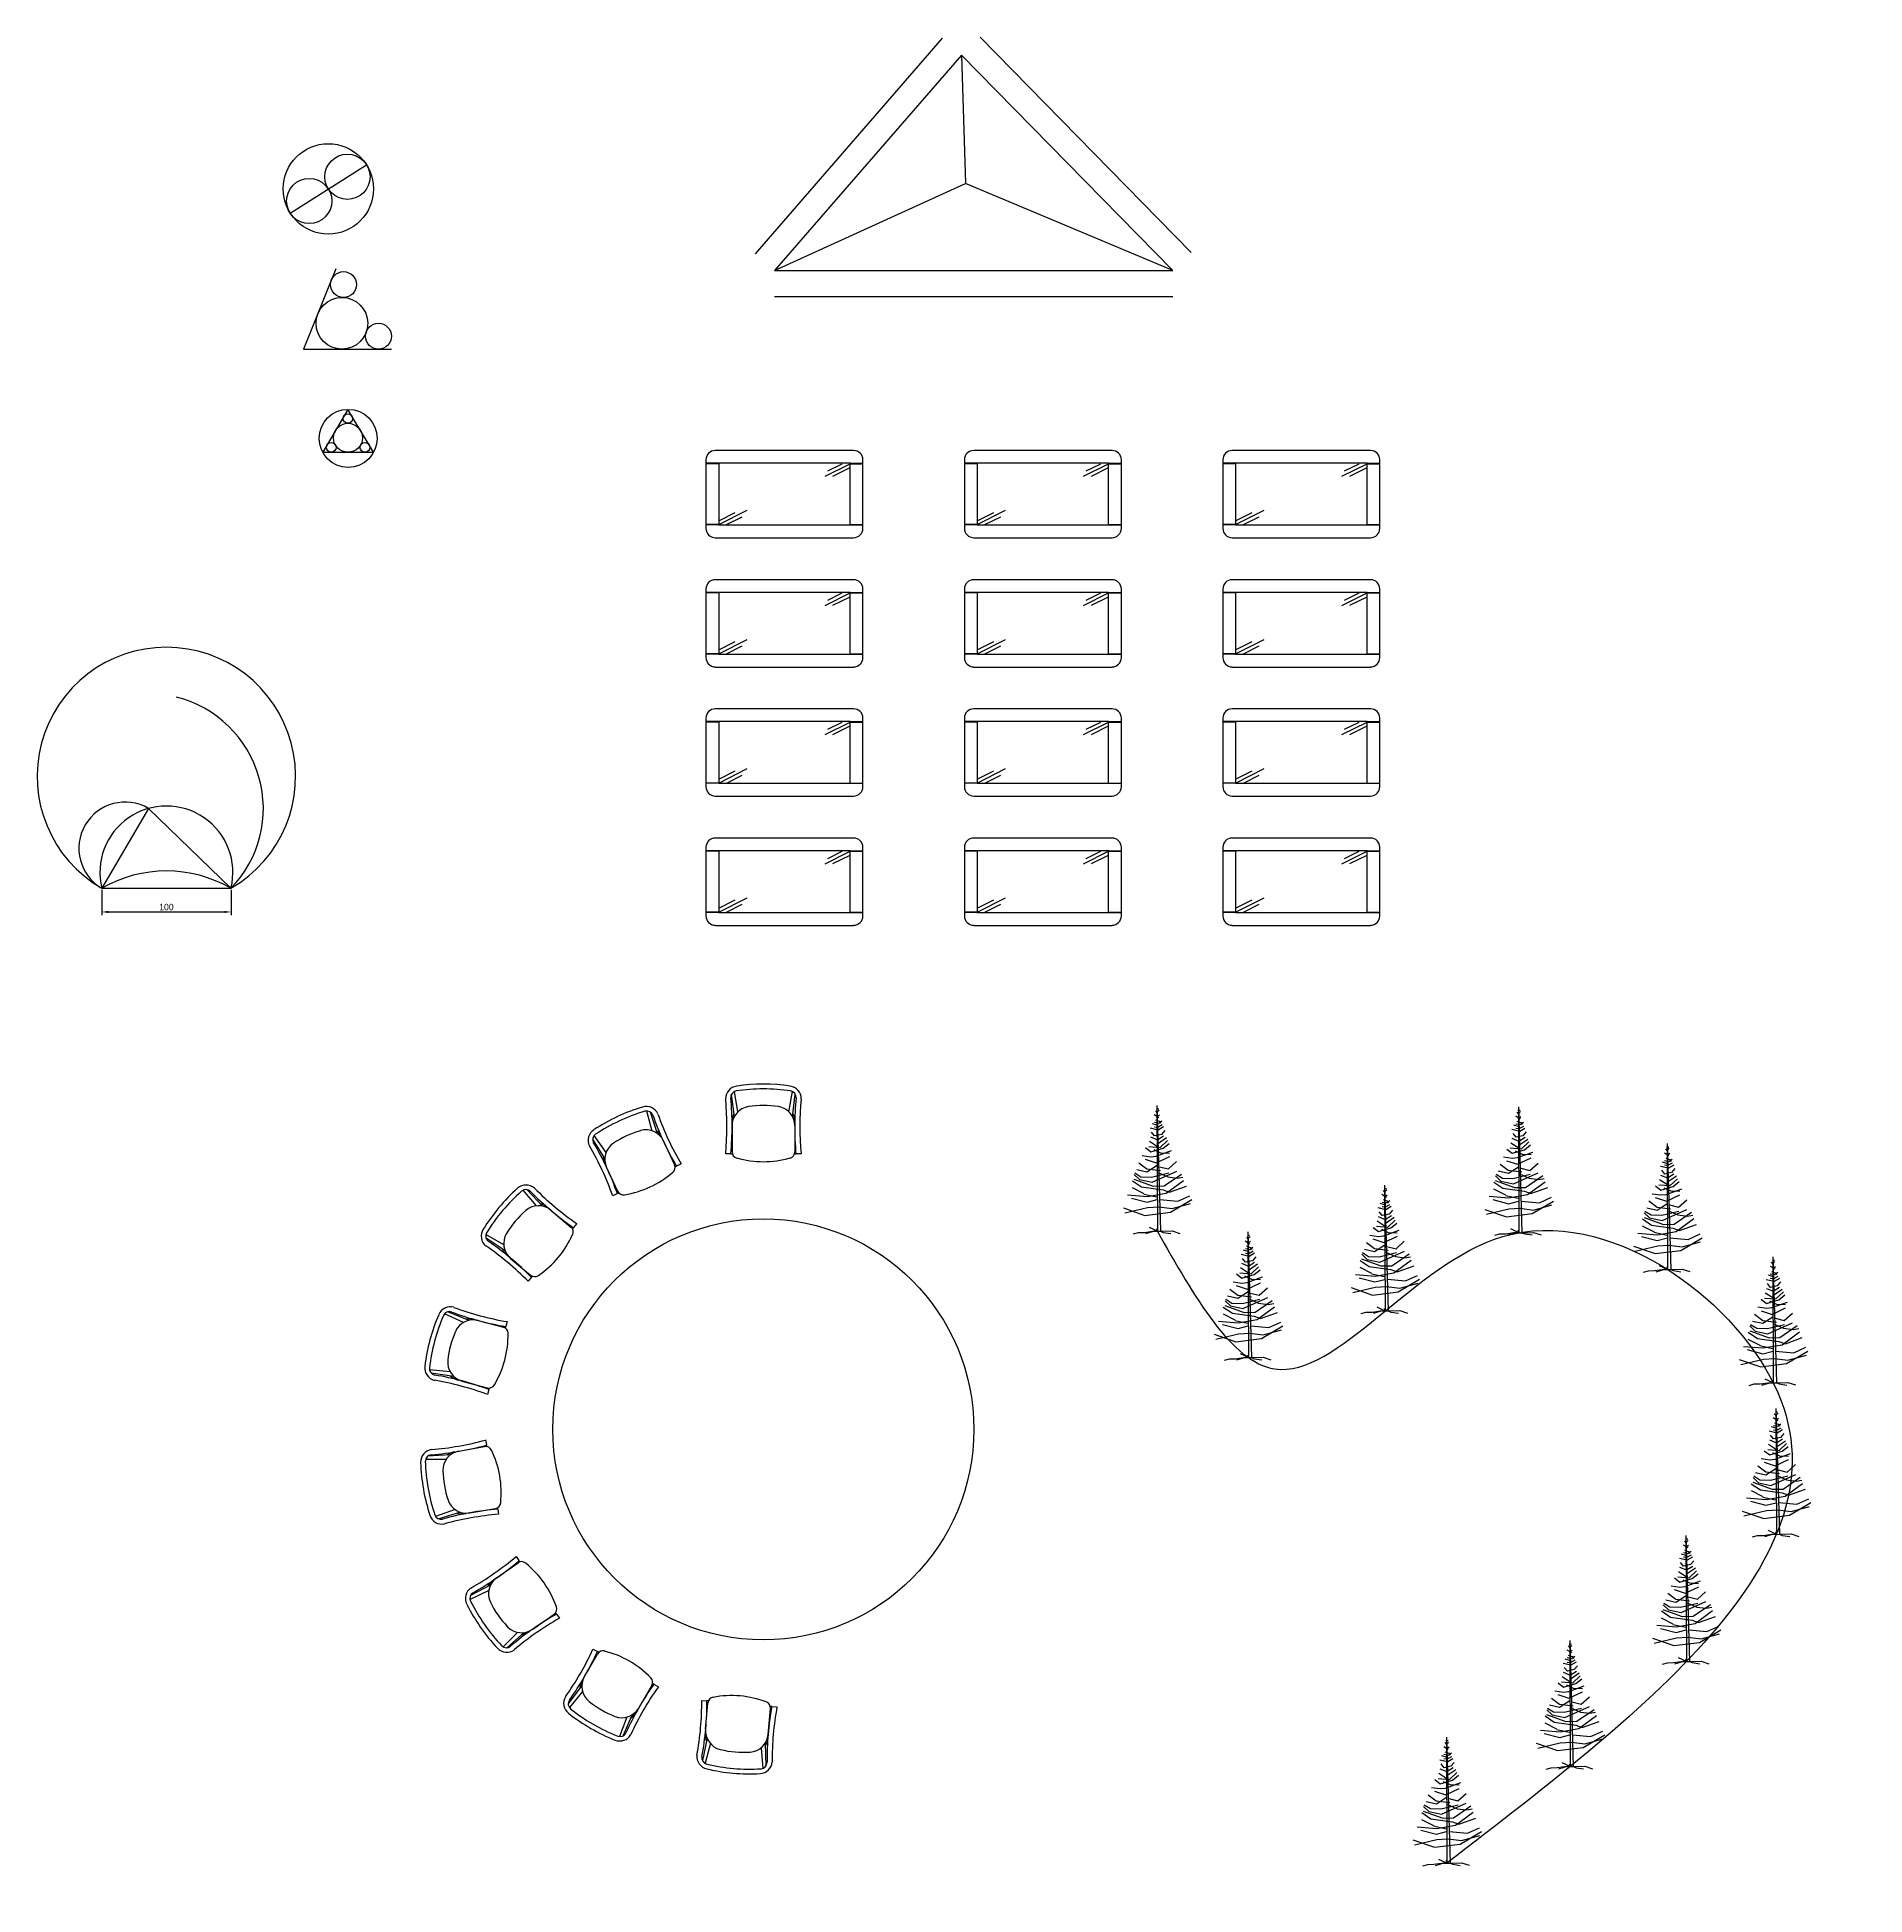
# Model space of a CAD drawing. Header units: millimetres. Extents: x 43 to 1458, y -58 to 1380.
import ezdxf

# ---------------------------------------------------------------- set-up
doc = ezdxf.new("R2010")
doc.units = ezdxf.units.MM
doc.dimstyles.new('ISO-25', dxfattribs={"dimscale": 2, "dimtxt": 2.5, "dimasz": 2.5, "dimexe": 1.25, "dimexo": 0.625, "dimtad": 1, "dimtxsty": 'Standard', "dimcen": 2.5, "dimclrt": 7, "dimadec": 0, "dimazin": 0, "dimtfac": 1, "dimtmove": 0, "dimatfit": 3, "dimfxl": 1, "dimarcsym": 0})

# ---------------------------------------------------------------- blocks, each defined once
blk = doc.blocks.new('*D4')
at = {"color": 0, "lineweight": -2, "transparency": 16777216}
for p, q in [((93.2, 720), (93.2, 700.4)), ((193.2, 720), (193.2, 700.4)), ((98.2, 702.9), (188.2, 702.9))]:
    blk.add_line(p, q, dxfattribs=at)
at = {"color": 0, "transparency": 16777216}
for points in [[(98.2, 703.8), (98.2, 702.1), (93.2, 702.9)], [(188.2, 703.8), (188.2, 702.1), (193.2, 702.9)]]:
    blk.add_solid(points, dxfattribs=at)
at = {"layer": 'Defpoints', "color": 0, "transparency": 16777216}
for p in [(93.2, 721.2), (193.2, 721.2), (193.2, 702.9)]:
    blk.add_point(p, dxfattribs=at)
at = {"color": 7, "transparency": 16777216, "insert": (143.2, 706.7), "char_height": 5, "attachment_point": 5}
blk.add_mtext('100', dxfattribs=at)
blk = doc.blocks.new('TABLE')
at = {"color": 0}
for p, q in [((53.6, 33.8), (-53.5, 33.8)), ((-60.7, 26.6), (-60.7, -26.5)), ((-50.8, 23.9), (-60.7, 23.9)), ((-50.8, 23.6), (-60.7, 23.6)), ((50.9, 23.9), (-50.8, 23.9)), ((-50.8, 23.9), (-50.8, -23.8)), ((50.9, 23.9), (60.8, 23.9)), ((50.9, -23.8), (50.9, 23.9)), ((50.9, 23.6), (60.8, 23.6)), ((60.8, -26.5), (60.8, 26.6)), ((-50.8, -23.6), (-60.7, -23.6)), ((-50.8, -23.8), (-60.7, -23.8)), ((-50.8, -23.8), (50.9, -23.8)), ((50.9, -23.6), (60.8, -23.6)), ((50.9, -23.8), (60.8, -23.8)), ((-53.5, -33.8), (53.6, -33.8))]:
    blk.add_line(p, q, dxfattribs=at)
at = {"color": 4}
for p, q in [((31.5, 13.9), (50.9, 23.6)), ((33.6, 18), (44.8, 23.6)), ((37.6, 14), (50.9, 20.6)), ((-50.8, -23.6), (-28.8, -12.5)), ((-50.8, -20.6), (-38, -14.1)), ((-44.8, -23.6), (-32.6, -17.5))]:
    blk.add_line(p, q, dxfattribs=at)
at = {"color": 0}
for centre, start, end in [((-53.5, 26.6), 90, 180), ((53.6, 26.6), 0, 90), ((-53.5, -26.5), 180, 270), ((53.6, -26.5), 270, 0)]:
    blk.add_arc(centre, 7.2, start, end, dxfattribs=at)
blk = doc.blocks.new('*U7')
at = {"color": 30}
blk.add_blockref('TABLE', (0, 0), dxfattribs=at)
blk = doc.blocks.new('*U8')
at = {"color": 0, "linetype": 'ByBlock', "lineweight": -2, "transparency": 16777216}
for p in [(0, 300), (200, 300), (400, 300), (0, 200), (200, 200), (400, 200), (0, 100), (200, 100), (400, 100), (0, 0), (200, 0), (400, 0)]:
    blk.add_blockref('*U7', p, dxfattribs=at)
blk = doc.blocks.new('CHAIR')
at = {"color": 0}
for p, q in [((-22.5, 13.7), (-24.6, 31.3)), ((-19.7, 17.5), (-22.4, 33.3)), ((19.7, 17.5), (22.4, 33.3)), ((22.5, 13.7), (24.6, 31.3)), ((-24.3, 6.8), (-24.3, -13.4)), ((24.3, 6.8), (24.3, -13.4)), ((-25.2, -15), (-29.2, -15)), ((-25.2, -15), (-24, -15)), ((24, -15), (25.3, -15)), ((29.3, -15), (25.3, -15))]:
    blk.add_line(p, q, dxfattribs=at)
for centre, radius, start, end in [((-19.3, 27.6), 10, 98.2537, 180), ((-20.3, 28.8), 5, 98.4092, 185.5541), ((0, -108.8), 144.1, 81.5908, 98.4092), ((0, -105.1), 144.1, 81.7463, 98.2537), ((19.3, 27.6), 10, 0, 81.7463), ((20.3, 28.8), 5, 354.4459, 81.5908), ((-255.7, 6.3), 227.5, 354.6255, 5.3745), ((-251.7, 6.3), 227.5, 354.6255, 5.5541), ((-9.3, 6.8), 15, 98.7935, 180), ((-9.3, 9.9), 15, 154.748, 180), ((0, -53), 75.5, 81.2065, 98.7935), ((9.3, 6.8), 15, 0, 81.2065), ((9.3, 9.9), 15, 0, 25.252), ((251.7, 6.3), 227.5, 174.4459, 185.3745), ((255.7, 6.3), 227.5, 174.6255, 185.3745), ((-19.3, -13.4), 5, 180, 254.1561), ((19.3, -13.4), 5, 285.8439, 0), ((0, 54.5), 75.5, 254.1561, 285.8439)]:
    blk.add_arc(centre, radius, start, end, dxfattribs=at)
blk = doc.blocks.new('*U9')
at = {"color": 4}
blk.add_blockref('CHAIR', (0, -9), dxfattribs=at)
blk = doc.blocks.new('*U10')
at = {"color": 0, "linetype": 'ByBlock', "lineweight": -2, "transparency": 16777216}
blk.add_blockref('*U9', (605.2, 539.6), dxfattribs=at)
for p, rotation in [((504.9, 517.3), 25), ((423.5, 454.8), 49.99999999999999), ((376.1, 363.8), 74.99999999999999), ((371.6, 261.2), 100), ((410.9, 166.3), 125), ((486.6, 96.9), 150), ((584.5, 66.1), 175.0000000000001)]:
    blk.add_blockref('*U9', p, dxfattribs=dict(at, rotation=rotation))
blk = doc.blocks.new('TREE-F')
at = {"color": 3}
for p, q in [((-2.2, 90.4), (1.3, 88.2)), ((-1.3, 93.4), (-0.1, 91.9)), ((0, 97.5), (-1.2, 0)), ((-0.4, 94.9), (1.3, 94.9)), ((-0.4, 88.2), (1.9, 90)), ((0, 97.5), (1.2, 0)), ((0.1, 92.3), (1.6, 93.8)), ((0.7, 78.4), (-5.4, 79.9)), ((-0.4, 82.2), (-3.7, 83.3)), ((-2.2, 84.4), (1.6, 83.7)), ((-2.2, 81), (-0.1, 80.7)), ((-1.3, 86.3), (1.6, 85.2)), ((0.4, 80.7), (3.9, 82.5)), ((4.8, 80.7), (0.7, 78.4)), ((1.6, 84), (3.7, 85.5)), ((1.6, 85.2), (2.8, 83.7)), ((-20.3, 34.2), (-11.2, 29.4)), ((-11.2, 29), (-1.3, 26.7)), ((-20.9, 26), (-8.9, 22.6)), ((-8.9, 22.6), (-1, 24.5)), ((1, 24.5), (15, 23)), ((15, 23), (24.4, 27.1)), ((-3.5, 0.1), (-11.3, -0.9)), ((-3.5, 0.1), (-10.4, -1.9)), ((-1.2, 0), (-7.4, 3)), ((-3.5, 0.1), (-1.2, 0)), ((-1.2, 0), (-1.6, 2)), ((-1.2, 0), (1.2, 0)), ((1.2, 0), (10.1, 0.1)), ((10.1, 0.1), (16, -1.9)), ((-16.2, -0.9), (-20.1, -1.9)), ((-11.3, -0.9), (-16.2, -0.9)), ((1.2, 0), (3.3, -0.9)), ((3.3, -0.9), (9.1, -1.9))]:
    blk.add_line(p, q, dxfattribs=at)
for points in [[(-5.4, 73.2), (-0.1, 70.9), (4.8, 73.9)], [(5.7, 78), (3.1, 75), (-2.2, 73.9), (-4.5, 76.9)], [(0.7, 68.3), (6.9, 72.4)], [(-12.1, 58.9), (-5.4, 57.8), (-1.3, 58.2), (10.7, 62.3)], [(-9.8, 55.9), (-1.3, 53), (9.2, 57.8)], [(-9.5, 64.9), (-5.4, 61.6), (4.2, 64.2), (8.9, 67.9)], [(-6.9, 65.7), (1.9, 64.9), (7.7, 70.2)], [(-6.3, 69.8), (-0.1, 65.7)], [(-3.1, 63.4), (2.2, 60.8), (9.2, 60.4)], [(-18.8, 40.6), (-3.9, 35), (4.5, 35), (18, 44)], [(-18.6, 44.3), (-14.5, 40.2), (-4.8, 38), (14.5, 46.2)], [(-18, 45.5), (-13.3, 42.5), (-5.1, 42.1), (8.3, 45.1)], [(-16.5, 48.1), (-8.6, 46.2), (-0.7, 51.1)], [(-14.8, 53.3), (-8.6, 48.5), (1.9, 47)], [(0.1, 45.5), (7.4, 42.1), (14.8, 41), (19.1, 41.7)], [(1, 50), (8, 48.1), (14.5, 53.7)], [(-23.8, 28.6), (-8.6, 27.1), (6, 29.4), (19.7, 39.1)], [(-20, 39.5), (-13, 34.6), (3.7, 32), (8.6, 30.1), (21.8, 34.6)], [(-27.3, 18.5), (-10.7, 12.5), (9.2, 14.7), (25.9, 24.1)], [(-26.1, 14.7), (-8.6, 18.5), (0.1, 18.9), (10.4, 17.4), (24.7, 21.1)]]:
    blk.add_lwpolyline(points, dxfattribs=at)
blk = doc.blocks.new('*U11')
at = {"rotation": 61.41860407730797}
blk.add_blockref('TREE-F', (0.6, 1.1), dxfattribs=at)
blk = doc.blocks.new('*U12')
at = {"color": 0, "linetype": 'ByBlock', "lineweight": -2, "transparency": 16777216, "rotation": 299.5171372843553}
for p in [(910.1, 455.7), (1189.8, 454.6), (1304.9, 426.1), (1086.3, 394), (980.5, 357.9), (1386.7, 338.4), (1389.1, 221.1), (1319.5, 122.6), (1229.5, 41.3), (1134.1, -33.5)]:
    blk.add_blockref('*U11', p, dxfattribs=at)

msp = doc.modelspace()

# ---------------------------------------------------------------- linework, layer by layer
for p, q in [((743.45, 1379.255), (598.753, 1212.484)), ((936.265, 1213.375), (772.842, 1380.146)), ((758.557, 1366.148), (613.859, 1199.377)), ((921.98, 1199.377), (758.557, 1366.148)), ((758.557, 1366.148), (761.569, 1266.776)), ((238.97, 1243.95), (298.041, 1281.422)), ((613.859, 1199.377), (761.569, 1266.776)), ((921.98, 1199.377), (761.569, 1266.776)), ((274.349, 1200.709), (249.411, 1138.631)), ((613.859, 1199.377), (921.98, 1199.377)), ((613.859, 1179.377), (921.98, 1179.377)), ((249.411, 1138.631), (317.51, 1138.631)), ((283.606, 1091.991), (264.146, 1058.782)), ((303.54, 1058.782), (283.606, 1091.991)), ((264.146, 1058.782), (303.54, 1058.782)), ((129.387, 783.053), (93.172, 721.236)), ((193.172, 721.236), (129.387, 783.053)), ((93.172, 721.236), (193.172, 721.236))]:
    msp.add_line(p, q)
for centre, radius in [((268.505, 1262.686), 34.977), ((283.273, 1272.054), 17.488), ((253.738, 1253.318), 17.488), ((280.263, 1188.604), 10), ((278.999, 1158.631), 20), ((307.283, 1148.631), 10), ((283.843, 1069.546), 22.446), ((283.722, 1070), 11.218), ((283.644, 1084.857), 3.639), ((270.72, 1062.549), 3.767), ((296.803, 1062.595), 3.813), ((605.18, 302.362), 162.937)]:
    msp.add_circle(centre, radius)
for centre, radius, start, end in [((143.172, 807.838), 100, 300, 240), ((129.387, 783.053), 88.825, 315.897633, 75.897633), ((111.279, 752.144), 35.822, 59.63611, 239.63611), ((143.172, 733.46), 51.473, 346.261523, 193.738477), ((143.172, 634.633), 100, 60, 120)]:
    msp.add_arc(centre, radius, start, end)
msp.add_spline([(910.088, 455.667), (1000.764, 349.242), (1177.335, 451.618), (1387.455, 336.887), (1134.06, -33.519)], degree=3)

# ---------------------------------------------------------------- block references
for name, p in [('*U8', (621.423, 726.35)), ('*U12', (0, 0)), ('*U10', (0, 0))]:
    msp.add_blockref(name, p)

# ---------------------------------------------------------------- dimensions: what is measured, and where the dimension line sits
at = {"color": 1}
dim = msp.add_linear_dim(base=(193.172, 702.948), p1=(93.172, 721.236), p2=(193.172, 721.236), dimstyle='ISO-25', dxfattribs=at)
dim.commit()
dim.dimension.update_dxf_attribs({"geometry": '*D4', "text_midpoint": (143.172, 706.698)})

doc.saveas('drawing.dxf')
